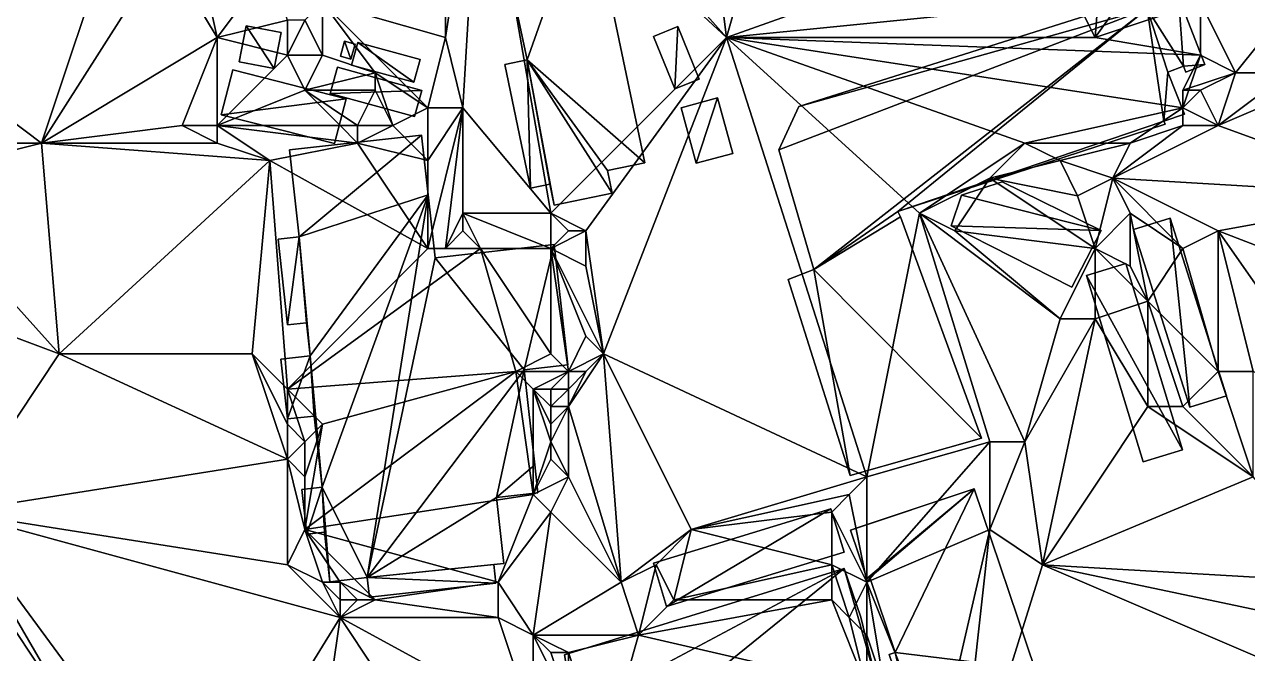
# Model space of a CAD drawing. Header units: metres. Extents: x -1103 to 901, y -902 to 905.
# Drawn here: x 414.1 to 553.4, y 753.9 to 825.5 of the extents above; entities that cross this region are included whole.
import ezdxf

# ---------------------------------------------------------------- set-up
doc = ezdxf.new("R2010")
doc.units = ezdxf.units.M
for name, color, linetype in [('OSM_BUILDING_FOOTPRINTS', 7, 'CONTINUOUS'), ('OSM_BUILDING_ROOFS', 1, 'CONTINUOUS'), ('OSM_BUILDING_WALLS', 8, 'CONTINUOUS'), ('OSM_TERRAIN', 3, 'CONTINUOUS')]:
    doc.layers.add(name, color=color, linetype=linetype)

msp = doc.modelspace()

# ---------------------------------------------------------------- linework, layer by layer
at = {"layer": 'OSM_BUILDING_FOOTPRINTS'}
for points in [[(466.85, 838.57, 7.01), (478.19, 840.9, 7.01), (484.7, 809.74, 7.01), (480.46, 808.86, 7.01), (480.99, 806.29, 7.01), (474.38, 804.93, 7.01), (473.88, 807.3, 7.01), (471.69, 806.85, 7.01), (468.75, 820.93, 7.01), (471.31, 821.45, 7.01), (469.92, 828.04, 7.01), (466.96, 827.43, 7.01), (465.52, 834.33, 7.01), (467.65, 834.76, 7.01), (466.85, 838.57, 7.01)], [(541.41, 828.55, 6.47), (502.26, 816.17, 6.47), (499.97, 811.21, 6.47), (503.97, 797.61, 6.47), (501.05, 796.47, 6.47), (508.1, 774.16, 6.47), (523.05, 778.41, 6.47), (513.81, 803.59, 6.47), (513.53, 804.2, 6.47), (543.98, 814.16, 6.47), (543.83, 814.5, 6.47), (546.16, 815.27, 6.47), (544.28, 820.08, 6.47), (546.05, 820.75, 6.47), (546.32, 820.08, 6.47), (548.49, 820.92, 6.47), (545.48, 828.66, 6.47), (541.91, 827.28, 6.47), (541.41, 828.55, 6.47)], [(443.31, 824.58, 8.67), (442.51, 820.49, 8.67), (438.52, 821.25, 8.67), (439.31, 825.34, 8.67), (443.31, 824.58, 8.67)], [(485.69, 824.12, 7.02), (488.46, 825.25, 7.02), (490.91, 819.28, 7.02), (488.13, 818.16, 7.02), (485.69, 824.12, 7.02)], [(450.04, 821.88, 7.53), (450.51, 823.58, 7.53), (451.71, 823.26, 7.53), (451.23, 821.55, 7.53), (450.04, 821.88, 7.53)], [(451.31, 820.87, 7.44), (452.03, 823.45, 7.44), (459.13, 821.49, 7.44), (458.4, 818.92, 7.44), (451.31, 820.87, 7.44)], [(449.72, 820.63, 7.55), (459.31, 817.99, 7.55), (458.48, 815, 7.55), (448.89, 817.64, 7.55), (449.72, 820.63, 7.55)], [(437.78, 820.33, 8.72), (450.7, 817.04, 8.72), (449.37, 811.93, 8.72), (436.46, 815.22, 8.72), (437.78, 820.33, 8.72)], [(488.84, 816.02, 7), (492.98, 817.15, 7), (494.72, 810.82, 7), (490.57, 809.69, 7), (488.84, 816.02, 7)], [(444.23, 811.21, 8.59), (459.28, 812.88, 8.59), (459.89, 807.5, 8.59), (460.04, 806.09, 8.59), (460.85, 798.94, 8.59), (474.4, 800.45, 8.59), (475.95, 786.75, 8.59), (470.96, 786.19, 8.59), (472.18, 775.37, 8.59), (472.54, 772.2, 8.59), (467.81, 771.67, 8.59), (468.66, 764.14, 8.59), (467.5, 764.02, 8.59), (467.73, 761.9, 8.59), (453.35, 760.29, 8.59), (453.1, 762.55, 8.59), (448.85, 762.07, 8.59), (448.21, 767.71, 8.59), (446.2, 767.49, 8.59), (445.63, 772.57, 8.59), (447.95, 772.83, 8.59), (447.04, 780.92, 8.59), (444.03, 780.59, 8.59), (443.26, 787.4, 8.59), (446.61, 787.77, 8.59), (446.19, 791.52, 8.59), (444.03, 791.29, 8.59), (442.94, 801.04, 8.59), (445.34, 801.31, 8.59), (444.23, 811.21, 8.59)], [(525.39, 807.57, 6.24), (536.7, 802.05, 6.24), (533.35, 795.58, 6.24), (519.58, 802.58, 6.24), (520.77, 806.05, 6.24), (525.39, 807.57, 6.24)], [(540.38, 802.15, 4.74), (544.54, 803.44, 4.74), (550.95, 783.24, 4.74), (546.79, 781.95, 4.74), (540.38, 802.15, 4.74)], [(539.49, 798.27, 5.16), (545.94, 777.07, 5.16), (541.46, 775.72, 5.16), (535, 796.93, 5.16), (539.49, 798.27, 5.16)], [(508.9, 768.2, 6.97), (522.2, 772.64, 6.97), (529.18, 752.08, 6.97), (514.76, 747.25, 6.97), (512.55, 753.79, 6.97), (513.22, 754.02, 6.97), (510.32, 762.53, 6.97), (509.99, 762.42, 6.97), (508.12, 767.93, 6.97), (508.9, 768.2, 6.97)], [(485.69, 764.18, 7.85), (505.9, 770.35, 7.85), (507.42, 765.42, 7.85), (487.19, 759.26, 7.85), (485.69, 764.18, 7.85)], [(475.58, 753.74, 7.74), (507.41, 763.57, 7.74), (509.32, 758.02, 7.74), (511.09, 750.63, 7.74), (479.51, 741.01, 7.74), (476.68, 747.18, 7.74), (475.58, 753.74, 7.74)]]:
    msp.add_polyline3d(points, close=True, dxfattribs=at)
at = {"layer": 'OSM_BUILDING_ROOFS'}
for points in [[(478.19, 840.9, 17.01), (469.92, 828.04, 17.01), (471.31, 821.45, 17.01)], [(471.31, 821.45, 17.01), (484.7, 809.74, 17.01), (478.19, 840.9, 17.01)], [(541.91, 827.28, 16.47), (541.41, 828.55, 16.47), (502.26, 816.17, 16.47)], [(546.05, 820.75, 16.47), (545.48, 828.66, 16.47), (541.91, 827.28, 16.47)], [(546.05, 820.75, 16.47), (548.49, 820.92, 16.47), (545.48, 828.66, 16.47)], [(541.91, 827.28, 16.47), (502.26, 816.17, 16.47), (499.97, 811.21, 16.47)], [(541.91, 827.28, 16.47), (499.97, 811.21, 16.47), (503.97, 797.61, 16.47)], [(541.91, 827.28, 16.47), (503.97, 797.61, 16.47), (513.53, 804.2, 16.47)], [(541.91, 827.28, 16.47), (513.53, 804.2, 16.47), (543.83, 814.5, 16.47)], [(541.91, 827.28, 16.47), (543.83, 814.5, 16.47), (544.28, 820.08, 16.47)], [(541.91, 827.28, 16.47), (544.28, 820.08, 16.47), (546.05, 820.75, 16.47)], [(442.51, 820.49, 18.67), (439.31, 825.34, 18.67), (438.52, 821.25, 18.67)], [(442.51, 820.49, 18.67), (443.31, 824.58, 18.67), (439.31, 825.34, 18.67)], [(488.46, 825.25, 17.02), (485.69, 824.12, 17.02), (488.13, 818.16, 17.02)], [(488.46, 825.25, 17.02), (488.13, 818.16, 17.02), (490.91, 819.28, 17.02)], [(450.51, 823.58, 17.53), (450.04, 821.88, 17.53), (451.23, 821.55, 17.53)], [(450.51, 823.58, 17.53), (451.23, 821.55, 17.53), (451.71, 823.26, 17.53)], [(452.03, 823.45, 17.44), (451.31, 820.87, 17.44), (458.4, 818.92, 17.44)], [(452.03, 823.45, 17.44), (458.4, 818.92, 17.44), (459.13, 821.49, 17.44)], [(459.31, 817.99, 17.55), (449.72, 820.63, 17.55), (448.89, 817.64, 17.55)], [(471.31, 821.45, 17.01), (468.75, 820.93, 17.01), (471.69, 806.85, 17.01)], [(471.31, 821.45, 17.01), (471.69, 806.85, 17.01), (473.88, 807.3, 17.01)], [(471.31, 821.45, 17.01), (473.88, 807.3, 17.01), (474.38, 804.93, 17.01)], [(471.31, 821.45, 17.01), (474.38, 804.93, 17.01), (480.99, 806.29, 17.01)], [(471.31, 821.45, 17.01), (480.99, 806.29, 17.01), (480.46, 808.86, 17.01)], [(471.31, 821.45, 17.01), (480.46, 808.86, 17.01), (484.7, 809.74, 17.01)], [(546.05, 820.75, 16.47), (546.32, 820.08, 16.47), (548.49, 820.92, 16.47)], [(450.7, 817.04, 18.72), (437.78, 820.33, 18.72), (436.46, 815.22, 18.72)], [(543.83, 814.5, 16.47), (546.16, 815.27, 16.47), (544.28, 820.08, 16.47)], [(459.31, 817.99, 17.55), (448.89, 817.64, 17.55), (458.48, 815, 17.55)], [(450.7, 817.04, 18.72), (436.46, 815.22, 18.72), (449.37, 811.93, 18.72)], [(492.98, 817.15, 17), (488.84, 816.02, 17), (490.57, 809.69, 17)], [(492.98, 817.15, 17), (490.57, 809.69, 17), (494.72, 810.82, 17)], [(513.53, 804.2, 16.47), (543.98, 814.16, 16.47), (543.83, 814.5, 16.47)], [(459.28, 812.88, 18.59), (444.23, 811.21, 18.59), (445.34, 801.31, 18.59)], [(460.04, 806.09, 18.59), (459.28, 812.88, 18.59), (445.34, 801.31, 18.59)], [(460.04, 806.09, 18.59), (459.89, 807.5, 18.59), (459.28, 812.88, 18.59)], [(536.7, 802.05, 16.24), (525.39, 807.57, 16.24), (520.77, 806.05, 16.24)], [(460.04, 806.09, 18.59), (445.34, 801.31, 18.59), (446.61, 787.77, 18.59)], [(460.04, 806.09, 18.59), (446.61, 787.77, 18.59), (447.95, 772.83, 18.59)], [(460.04, 806.09, 18.59), (447.95, 772.83, 18.59), (453.1, 762.55, 18.59)], [(453.1, 762.55, 18.59), (460.85, 798.94, 18.59), (460.04, 806.09, 18.59)], [(536.7, 802.05, 16.24), (520.77, 806.05, 16.24), (519.58, 802.58, 16.24)], [(503.97, 797.61, 16.47), (513.81, 803.59, 16.47), (513.53, 804.2, 16.47)], [(503.97, 797.61, 16.47), (523.05, 778.41, 16.47), (513.81, 803.59, 16.47)], [(536.7, 802.05, 16.24), (519.58, 802.58, 16.24), (533.35, 795.58, 16.24)], [(544.54, 803.44, 14.74), (540.38, 802.15, 14.74), (546.79, 781.95, 14.74)], [(544.54, 803.44, 14.74), (546.79, 781.95, 14.74), (550.95, 783.24, 14.74)], [(445.34, 801.31, 18.59), (442.94, 801.04, 18.59), (444.03, 791.29, 18.59)], [(445.34, 801.31, 18.59), (444.03, 791.29, 18.59), (446.19, 791.52, 18.59)], [(445.34, 801.31, 18.59), (446.19, 791.52, 18.59), (446.61, 787.77, 18.59)], [(470.96, 786.19, 18.59), (474.4, 800.45, 18.59), (460.85, 798.94, 18.59)], [(470.96, 786.19, 18.59), (475.95, 786.75, 18.59), (474.4, 800.45, 18.59)], [(453.1, 762.55, 18.59), (470.96, 786.19, 18.59), (460.85, 798.94, 18.59)], [(545.94, 777.07, 15.16), (539.49, 798.27, 15.16), (535, 796.93, 15.16)], [(503.97, 797.61, 16.47), (501.05, 796.47, 16.47), (508.1, 774.16, 16.47)], [(503.97, 797.61, 16.47), (508.1, 774.16, 16.47), (523.05, 778.41, 16.47)], [(545.94, 777.07, 15.16), (535, 796.93, 15.16), (541.46, 775.72, 15.16)], [(446.61, 787.77, 18.59), (443.26, 787.4, 18.59), (444.03, 780.59, 18.59)], [(446.61, 787.77, 18.59), (444.03, 780.59, 18.59), (447.04, 780.92, 18.59)], [(446.61, 787.77, 18.59), (447.04, 780.92, 18.59), (447.95, 772.83, 18.59)], [(453.1, 762.55, 18.59), (467.81, 771.67, 18.59), (470.96, 786.19, 18.59)], [(467.81, 771.67, 18.59), (472.18, 775.37, 18.59), (470.96, 786.19, 18.59)], [(467.81, 771.67, 18.59), (472.54, 772.2, 18.59), (472.18, 775.37, 18.59)], [(447.95, 772.83, 18.59), (445.63, 772.57, 18.59), (446.2, 767.49, 18.59)], [(447.95, 772.83, 18.59), (446.2, 767.49, 18.59), (448.21, 767.71, 18.59)], [(447.95, 772.83, 18.59), (448.21, 767.71, 18.59), (448.85, 762.07, 18.59)], [(447.95, 772.83, 18.59), (448.85, 762.07, 18.59), (453.1, 762.55, 18.59)], [(522.2, 772.64, 16.97), (508.9, 768.2, 16.97), (508.12, 767.93, 16.97)], [(522.2, 772.64, 16.97), (508.12, 767.93, 16.97), (509.99, 762.42, 16.97)], [(522.2, 772.64, 16.97), (509.99, 762.42, 16.97), (510.32, 762.53, 16.97)], [(522.2, 772.64, 16.97), (510.32, 762.53, 16.97), (513.22, 754.02, 16.97)], [(513.22, 754.02, 16.97), (529.18, 752.08, 16.97), (522.2, 772.64, 16.97)], [(453.1, 762.55, 18.59), (468.66, 764.14, 18.59), (467.81, 771.67, 18.59)], [(505.9, 770.35, 17.85), (485.69, 764.18, 17.85), (487.19, 759.26, 17.85)], [(505.9, 770.35, 17.85), (487.19, 759.26, 17.85), (507.42, 765.42, 17.85)], [(453.1, 762.55, 18.59), (467.5, 764.02, 18.59), (468.66, 764.14, 18.59)], [(453.1, 762.55, 18.59), (467.73, 761.9, 18.59), (467.5, 764.02, 18.59)], [(507.41, 763.57, 17.74), (475.58, 753.74, 17.74), (476.68, 747.18, 17.74)], [(507.41, 763.57, 17.74), (476.68, 747.18, 17.74), (479.51, 741.01, 17.74)], [(507.41, 763.57, 17.74), (479.51, 741.01, 17.74), (511.09, 750.63, 17.74)], [(507.41, 763.57, 17.74), (511.09, 750.63, 17.74), (509.32, 758.02, 17.74)], [(453.1, 762.55, 18.59), (453.35, 760.29, 18.59), (467.73, 761.9, 18.59)], [(513.22, 754.02, 16.97), (512.55, 753.79, 16.97), (514.76, 747.25, 16.97)], [(513.22, 754.02, 16.97), (514.76, 747.25, 16.97), (529.18, 752.08, 16.97)]]:
    msp.add_3dface(points, dxfattribs=at)
at = {"layer": 'OSM_BUILDING_WALLS'}
for points in [[(484.7, 809.74, 7.01), (478.19, 840.9, 7.01), (478.19, 840.9, 17.01)], [(484.7, 809.74, 7.01), (478.19, 840.9, 17.01), (484.7, 809.74, 17.01)], [(469.92, 828.04, 7.01), (471.31, 821.45, 7.01), (471.31, 821.45, 17.01)], [(469.92, 828.04, 7.01), (471.31, 821.45, 17.01), (469.92, 828.04, 17.01)], [(541.41, 828.55, 6.47), (502.26, 816.17, 6.47), (502.26, 816.17, 16.47)], [(541.41, 828.55, 6.47), (502.26, 816.17, 16.47), (541.41, 828.55, 16.47)], [(548.49, 820.92, 6.47), (545.48, 828.66, 6.47), (545.48, 828.66, 16.47)], [(548.49, 820.92, 6.47), (545.48, 828.66, 16.47), (548.49, 820.92, 16.47)], [(439.31, 825.34, 8.67), (438.52, 821.25, 8.67), (438.52, 821.25, 18.67)], [(439.31, 825.34, 8.67), (438.52, 821.25, 18.67), (439.31, 825.34, 18.67)], [(443.31, 824.58, 8.67), (439.31, 825.34, 8.67), (439.31, 825.34, 18.67)], [(443.31, 824.58, 8.67), (439.31, 825.34, 18.67), (443.31, 824.58, 18.67)], [(488.46, 825.25, 7.02), (485.69, 824.12, 7.02), (485.69, 824.12, 17.02)], [(488.46, 825.25, 7.02), (485.69, 824.12, 17.02), (488.46, 825.25, 17.02)], [(490.91, 819.28, 7.02), (488.46, 825.25, 7.02), (488.46, 825.25, 17.02)], [(490.91, 819.28, 7.02), (488.46, 825.25, 17.02), (490.91, 819.28, 17.02)], [(442.51, 820.49, 8.67), (443.31, 824.58, 8.67), (443.31, 824.58, 18.67)], [(442.51, 820.49, 8.67), (443.31, 824.58, 18.67), (442.51, 820.49, 18.67)], [(450.51, 823.58, 7.53), (450.04, 821.88, 7.53), (450.04, 821.88, 17.53)], [(450.51, 823.58, 7.53), (450.04, 821.88, 17.53), (450.51, 823.58, 17.53)], [(451.71, 823.26, 7.53), (450.51, 823.58, 7.53), (450.51, 823.58, 17.53)], [(451.71, 823.26, 7.53), (450.51, 823.58, 17.53), (451.71, 823.26, 17.53)], [(451.23, 821.55, 7.53), (451.71, 823.26, 7.53), (451.71, 823.26, 17.53)], [(451.23, 821.55, 7.53), (451.71, 823.26, 17.53), (451.23, 821.55, 17.53)], [(452.03, 823.45, 7.44), (451.31, 820.87, 7.44), (451.31, 820.87, 17.44)], [(452.03, 823.45, 7.44), (451.31, 820.87, 17.44), (452.03, 823.45, 17.44)], [(459.13, 821.49, 7.44), (452.03, 823.45, 7.44), (452.03, 823.45, 17.44)], [(459.13, 821.49, 7.44), (452.03, 823.45, 17.44), (459.13, 821.49, 17.44)], [(485.69, 824.12, 7.02), (488.13, 818.16, 7.02), (488.13, 818.16, 17.02)], [(485.69, 824.12, 7.02), (488.13, 818.16, 17.02), (485.69, 824.12, 17.02)], [(450.04, 821.88, 7.53), (451.23, 821.55, 7.53), (451.23, 821.55, 17.53)], [(450.04, 821.88, 7.53), (451.23, 821.55, 17.53), (450.04, 821.88, 17.53)], [(438.52, 821.25, 8.67), (442.51, 820.49, 8.67), (442.51, 820.49, 18.67)], [(438.52, 821.25, 8.67), (442.51, 820.49, 18.67), (438.52, 821.25, 18.67)], [(449.72, 820.63, 7.55), (448.89, 817.64, 7.55), (448.89, 817.64, 17.55)], [(449.72, 820.63, 7.55), (448.89, 817.64, 17.55), (449.72, 820.63, 17.55)], [(459.31, 817.99, 7.55), (449.72, 820.63, 7.55), (449.72, 820.63, 17.55)], [(459.31, 817.99, 7.55), (449.72, 820.63, 17.55), (459.31, 817.99, 17.55)], [(451.31, 820.87, 7.44), (458.4, 818.92, 7.44), (458.4, 818.92, 17.44)], [(451.31, 820.87, 7.44), (458.4, 818.92, 17.44), (451.31, 820.87, 17.44)], [(458.4, 818.92, 7.44), (459.13, 821.49, 7.44), (459.13, 821.49, 17.44)], [(458.4, 818.92, 7.44), (459.13, 821.49, 17.44), (458.4, 818.92, 17.44)], [(471.31, 821.45, 7.01), (468.75, 820.93, 7.01), (468.75, 820.93, 17.01)], [(471.31, 821.45, 7.01), (468.75, 820.93, 17.01), (471.31, 821.45, 17.01)], [(468.75, 820.93, 7.01), (471.69, 806.85, 7.01), (471.69, 806.85, 17.01)], [(468.75, 820.93, 7.01), (471.69, 806.85, 17.01), (468.75, 820.93, 17.01)], [(544.28, 820.08, 6.47), (546.05, 820.75, 6.47), (546.05, 820.75, 16.47)], [(544.28, 820.08, 6.47), (546.05, 820.75, 16.47), (544.28, 820.08, 16.47)], [(546.05, 820.75, 6.47), (546.32, 820.08, 6.47), (546.32, 820.08, 16.47)], [(546.05, 820.75, 6.47), (546.32, 820.08, 16.47), (546.05, 820.75, 16.47)], [(546.32, 820.08, 6.47), (548.49, 820.92, 6.47), (548.49, 820.92, 16.47)], [(546.32, 820.08, 6.47), (548.49, 820.92, 16.47), (546.32, 820.08, 16.47)], [(437.78, 820.33, 8.72), (436.46, 815.22, 8.72), (436.46, 815.22, 18.72)], [(437.78, 820.33, 8.72), (436.46, 815.22, 18.72), (437.78, 820.33, 18.72)], [(450.7, 817.04, 8.72), (437.78, 820.33, 8.72), (437.78, 820.33, 18.72)], [(450.7, 817.04, 8.72), (437.78, 820.33, 18.72), (450.7, 817.04, 18.72)], [(488.13, 818.16, 7.02), (490.91, 819.28, 7.02), (490.91, 819.28, 17.02)], [(488.13, 818.16, 7.02), (490.91, 819.28, 17.02), (488.13, 818.16, 17.02)], [(546.16, 815.27, 6.47), (544.28, 820.08, 6.47), (544.28, 820.08, 16.47)], [(546.16, 815.27, 6.47), (544.28, 820.08, 16.47), (546.16, 815.27, 16.47)], [(458.48, 815, 7.55), (459.31, 817.99, 7.55), (459.31, 817.99, 17.55)], [(458.48, 815, 7.55), (459.31, 817.99, 17.55), (458.48, 815, 17.55)], [(448.89, 817.64, 7.55), (458.48, 815, 7.55), (458.48, 815, 17.55)], [(448.89, 817.64, 7.55), (458.48, 815, 17.55), (448.89, 817.64, 17.55)], [(449.37, 811.93, 8.72), (450.7, 817.04, 8.72), (450.7, 817.04, 18.72)], [(449.37, 811.93, 8.72), (450.7, 817.04, 18.72), (449.37, 811.93, 18.72)], [(492.98, 817.15, 7), (488.84, 816.02, 7), (488.84, 816.02, 17)], [(492.98, 817.15, 7), (488.84, 816.02, 17), (492.98, 817.15, 17)], [(494.72, 810.82, 7), (492.98, 817.15, 7), (492.98, 817.15, 17)], [(494.72, 810.82, 7), (492.98, 817.15, 17), (494.72, 810.82, 17)], [(436.46, 815.22, 8.72), (449.37, 811.93, 8.72), (449.37, 811.93, 18.72)], [(436.46, 815.22, 8.72), (449.37, 811.93, 18.72), (436.46, 815.22, 18.72)], [(488.84, 816.02, 7), (490.57, 809.69, 7), (490.57, 809.69, 17)], [(488.84, 816.02, 7), (490.57, 809.69, 17), (488.84, 816.02, 17)], [(502.26, 816.17, 6.47), (499.97, 811.21, 6.47), (499.97, 811.21, 16.47)], [(502.26, 816.17, 6.47), (499.97, 811.21, 16.47), (502.26, 816.17, 16.47)], [(543.83, 814.5, 6.47), (546.16, 815.27, 6.47), (546.16, 815.27, 16.47)], [(543.83, 814.5, 6.47), (546.16, 815.27, 16.47), (543.83, 814.5, 16.47)], [(513.53, 804.2, 6.47), (543.98, 814.16, 6.47), (543.98, 814.16, 16.47)], [(513.53, 804.2, 6.47), (543.98, 814.16, 16.47), (513.53, 804.2, 16.47)], [(543.98, 814.16, 6.47), (543.83, 814.5, 6.47), (543.83, 814.5, 16.47)], [(543.98, 814.16, 6.47), (543.83, 814.5, 16.47), (543.98, 814.16, 16.47)], [(459.28, 812.88, 8.59), (444.23, 811.21, 8.59), (444.23, 811.21, 18.59)], [(459.28, 812.88, 8.59), (444.23, 811.21, 18.59), (459.28, 812.88, 18.59)], [(459.89, 807.5, 8.59), (459.28, 812.88, 8.59), (459.28, 812.88, 18.59)], [(459.89, 807.5, 8.59), (459.28, 812.88, 18.59), (459.89, 807.5, 18.59)], [(444.23, 811.21, 8.59), (445.34, 801.31, 8.59), (445.34, 801.31, 18.59)], [(444.23, 811.21, 8.59), (445.34, 801.31, 18.59), (444.23, 811.21, 18.59)], [(490.57, 809.69, 7), (494.72, 810.82, 7), (494.72, 810.82, 17)], [(490.57, 809.69, 7), (494.72, 810.82, 17), (490.57, 809.69, 17)], [(499.97, 811.21, 6.47), (503.97, 797.61, 6.47), (503.97, 797.61, 16.47)], [(499.97, 811.21, 6.47), (503.97, 797.61, 16.47), (499.97, 811.21, 16.47)], [(480.46, 808.86, 7.01), (484.7, 809.74, 7.01), (484.7, 809.74, 17.01)], [(480.46, 808.86, 7.01), (484.7, 809.74, 17.01), (480.46, 808.86, 17.01)], [(480.99, 806.29, 7.01), (480.46, 808.86, 7.01), (480.46, 808.86, 17.01)], [(480.99, 806.29, 7.01), (480.46, 808.86, 17.01), (480.99, 806.29, 17.01)], [(460.04, 806.09, 8.59), (459.89, 807.5, 8.59), (459.89, 807.5, 18.59)], [(460.04, 806.09, 8.59), (459.89, 807.5, 18.59), (460.04, 806.09, 18.59)], [(471.69, 806.85, 7.01), (473.88, 807.3, 7.01), (473.88, 807.3, 17.01)], [(471.69, 806.85, 7.01), (473.88, 807.3, 17.01), (471.69, 806.85, 17.01)], [(473.88, 807.3, 7.01), (474.38, 804.93, 7.01), (474.38, 804.93, 17.01)], [(473.88, 807.3, 7.01), (474.38, 804.93, 17.01), (473.88, 807.3, 17.01)], [(525.39, 807.57, 6.24), (520.77, 806.05, 6.24), (520.77, 806.05, 16.24)], [(525.39, 807.57, 6.24), (520.77, 806.05, 16.24), (525.39, 807.57, 16.24)], [(536.7, 802.05, 6.24), (525.39, 807.57, 6.24), (525.39, 807.57, 16.24)], [(536.7, 802.05, 6.24), (525.39, 807.57, 16.24), (536.7, 802.05, 16.24)], [(460.85, 798.94, 8.59), (460.04, 806.09, 8.59), (460.04, 806.09, 18.59)], [(460.85, 798.94, 8.59), (460.04, 806.09, 18.59), (460.85, 798.94, 18.59)], [(474.38, 804.93, 7.01), (480.99, 806.29, 7.01), (480.99, 806.29, 17.01)], [(474.38, 804.93, 7.01), (480.99, 806.29, 17.01), (474.38, 804.93, 17.01)], [(520.77, 806.05, 6.24), (519.58, 802.58, 6.24), (519.58, 802.58, 16.24)], [(520.77, 806.05, 6.24), (519.58, 802.58, 16.24), (520.77, 806.05, 16.24)], [(513.81, 803.59, 6.47), (513.53, 804.2, 6.47), (513.53, 804.2, 16.47)], [(513.81, 803.59, 6.47), (513.53, 804.2, 16.47), (513.81, 803.59, 16.47)], [(523.05, 778.41, 6.47), (513.81, 803.59, 6.47), (513.81, 803.59, 16.47)], [(523.05, 778.41, 6.47), (513.81, 803.59, 16.47), (523.05, 778.41, 16.47)], [(519.58, 802.58, 6.24), (533.35, 795.58, 6.24), (533.35, 795.58, 16.24)], [(519.58, 802.58, 6.24), (533.35, 795.58, 16.24), (519.58, 802.58, 16.24)], [(544.54, 803.44, 4.74), (540.38, 802.15, 4.74), (540.38, 802.15, 14.74)], [(544.54, 803.44, 4.74), (540.38, 802.15, 14.74), (544.54, 803.44, 14.74)], [(550.95, 783.24, 4.74), (544.54, 803.44, 4.74), (544.54, 803.44, 14.74)], [(550.95, 783.24, 4.74), (544.54, 803.44, 14.74), (550.95, 783.24, 14.74)], [(445.34, 801.31, 8.59), (442.94, 801.04, 8.59), (442.94, 801.04, 18.59)], [(445.34, 801.31, 8.59), (442.94, 801.04, 18.59), (445.34, 801.31, 18.59)], [(442.94, 801.04, 8.59), (444.03, 791.29, 8.59), (444.03, 791.29, 18.59)], [(442.94, 801.04, 8.59), (444.03, 791.29, 18.59), (442.94, 801.04, 18.59)], [(533.35, 795.58, 6.24), (536.7, 802.05, 6.24), (536.7, 802.05, 16.24)], [(533.35, 795.58, 6.24), (536.7, 802.05, 16.24), (533.35, 795.58, 16.24)], [(540.38, 802.15, 4.74), (546.79, 781.95, 4.74), (546.79, 781.95, 14.74)], [(540.38, 802.15, 4.74), (546.79, 781.95, 14.74), (540.38, 802.15, 14.74)], [(474.4, 800.45, 8.59), (460.85, 798.94, 8.59), (460.85, 798.94, 18.59)], [(474.4, 800.45, 8.59), (460.85, 798.94, 18.59), (474.4, 800.45, 18.59)], [(475.95, 786.75, 8.59), (474.4, 800.45, 8.59), (474.4, 800.45, 18.59)], [(475.95, 786.75, 8.59), (474.4, 800.45, 18.59), (475.95, 786.75, 18.59)], [(539.49, 798.27, 5.16), (535, 796.93, 5.16), (535, 796.93, 15.16)], [(539.49, 798.27, 5.16), (535, 796.93, 15.16), (539.49, 798.27, 15.16)], [(545.94, 777.07, 5.16), (539.49, 798.27, 5.16), (539.49, 798.27, 15.16)], [(545.94, 777.07, 5.16), (539.49, 798.27, 15.16), (545.94, 777.07, 15.16)], [(503.97, 797.61, 6.47), (501.05, 796.47, 6.47), (501.05, 796.47, 16.47)], [(503.97, 797.61, 6.47), (501.05, 796.47, 16.47), (503.97, 797.61, 16.47)], [(535, 796.93, 5.16), (541.46, 775.72, 5.16), (541.46, 775.72, 15.16)], [(535, 796.93, 5.16), (541.46, 775.72, 15.16), (535, 796.93, 15.16)], [(501.05, 796.47, 6.47), (508.1, 774.16, 6.47), (508.1, 774.16, 16.47)], [(501.05, 796.47, 6.47), (508.1, 774.16, 16.47), (501.05, 796.47, 16.47)], [(444.03, 791.29, 8.59), (446.19, 791.52, 8.59), (446.19, 791.52, 18.59)], [(444.03, 791.29, 8.59), (446.19, 791.52, 18.59), (444.03, 791.29, 18.59)], [(446.19, 791.52, 8.59), (446.61, 787.77, 8.59), (446.61, 787.77, 18.59)], [(446.19, 791.52, 8.59), (446.61, 787.77, 18.59), (446.19, 791.52, 18.59)], [(446.61, 787.77, 8.59), (443.26, 787.4, 8.59), (443.26, 787.4, 18.59)], [(446.61, 787.77, 8.59), (443.26, 787.4, 18.59), (446.61, 787.77, 18.59)], [(443.26, 787.4, 8.59), (444.03, 780.59, 8.59), (444.03, 780.59, 18.59)], [(443.26, 787.4, 8.59), (444.03, 780.59, 18.59), (443.26, 787.4, 18.59)], [(470.96, 786.19, 8.59), (475.95, 786.75, 8.59), (475.95, 786.75, 18.59)], [(470.96, 786.19, 8.59), (475.95, 786.75, 18.59), (470.96, 786.19, 18.59)], [(472.18, 775.37, 8.59), (470.96, 786.19, 8.59), (470.96, 786.19, 18.59)], [(472.18, 775.37, 8.59), (470.96, 786.19, 18.59), (472.18, 775.37, 18.59)], [(546.79, 781.95, 4.74), (550.95, 783.24, 4.74), (550.95, 783.24, 14.74)], [(546.79, 781.95, 4.74), (550.95, 783.24, 14.74), (546.79, 781.95, 14.74)], [(444.03, 780.59, 8.59), (447.04, 780.92, 8.59), (447.04, 780.92, 18.59)], [(444.03, 780.59, 8.59), (447.04, 780.92, 18.59), (444.03, 780.59, 18.59)], [(447.04, 780.92, 8.59), (447.95, 772.83, 8.59), (447.95, 772.83, 18.59)], [(447.04, 780.92, 8.59), (447.95, 772.83, 18.59), (447.04, 780.92, 18.59)], [(508.1, 774.16, 6.47), (523.05, 778.41, 6.47), (523.05, 778.41, 16.47)], [(508.1, 774.16, 6.47), (523.05, 778.41, 16.47), (508.1, 774.16, 16.47)], [(541.46, 775.72, 5.16), (545.94, 777.07, 5.16), (545.94, 777.07, 15.16)], [(541.46, 775.72, 5.16), (545.94, 777.07, 15.16), (541.46, 775.72, 15.16)], [(472.54, 772.2, 8.59), (472.18, 775.37, 8.59), (472.18, 775.37, 18.59)], [(472.54, 772.2, 8.59), (472.18, 775.37, 18.59), (472.54, 772.2, 18.59)], [(447.95, 772.83, 8.59), (445.63, 772.57, 8.59), (445.63, 772.57, 18.59)], [(447.95, 772.83, 8.59), (445.63, 772.57, 18.59), (447.95, 772.83, 18.59)], [(445.63, 772.57, 8.59), (446.2, 767.49, 8.59), (446.2, 767.49, 18.59)], [(445.63, 772.57, 8.59), (446.2, 767.49, 18.59), (445.63, 772.57, 18.59)], [(467.81, 771.67, 8.59), (472.54, 772.2, 8.59), (472.54, 772.2, 18.59)], [(467.81, 771.67, 8.59), (472.54, 772.2, 18.59), (467.81, 771.67, 18.59)], [(522.2, 772.64, 6.97), (508.9, 768.2, 6.97), (508.9, 768.2, 16.97)], [(522.2, 772.64, 6.97), (508.9, 768.2, 16.97), (522.2, 772.64, 16.97)], [(529.18, 752.08, 6.97), (522.2, 772.64, 6.97), (522.2, 772.64, 16.97)], [(529.18, 752.08, 6.97), (522.2, 772.64, 16.97), (529.18, 752.08, 16.97)], [(468.66, 764.14, 8.59), (467.81, 771.67, 8.59), (467.81, 771.67, 18.59)], [(468.66, 764.14, 8.59), (467.81, 771.67, 18.59), (468.66, 764.14, 18.59)], [(505.9, 770.35, 7.85), (485.69, 764.18, 7.85), (485.69, 764.18, 17.85)], [(505.9, 770.35, 7.85), (485.69, 764.18, 17.85), (505.9, 770.35, 17.85)], [(507.42, 765.42, 7.85), (505.9, 770.35, 7.85), (505.9, 770.35, 17.85)], [(507.42, 765.42, 7.85), (505.9, 770.35, 17.85), (507.42, 765.42, 17.85)], [(446.2, 767.49, 8.59), (448.21, 767.71, 8.59), (448.21, 767.71, 18.59)], [(446.2, 767.49, 8.59), (448.21, 767.71, 18.59), (446.2, 767.49, 18.59)], [(448.21, 767.71, 8.59), (448.85, 762.07, 8.59), (448.85, 762.07, 18.59)], [(448.21, 767.71, 8.59), (448.85, 762.07, 18.59), (448.21, 767.71, 18.59)], [(508.9, 768.2, 6.97), (508.12, 767.93, 6.97), (508.12, 767.93, 16.97)], [(508.9, 768.2, 6.97), (508.12, 767.93, 16.97), (508.9, 768.2, 16.97)], [(508.12, 767.93, 6.97), (509.99, 762.42, 6.97), (509.99, 762.42, 16.97)], [(508.12, 767.93, 6.97), (509.99, 762.42, 16.97), (508.12, 767.93, 16.97)], [(487.19, 759.26, 7.85), (507.42, 765.42, 7.85), (507.42, 765.42, 17.85)], [(487.19, 759.26, 7.85), (507.42, 765.42, 17.85), (487.19, 759.26, 17.85)], [(467.5, 764.02, 8.59), (468.66, 764.14, 8.59), (468.66, 764.14, 18.59)], [(467.5, 764.02, 8.59), (468.66, 764.14, 18.59), (467.5, 764.02, 18.59)], [(467.73, 761.9, 8.59), (467.5, 764.02, 8.59), (467.5, 764.02, 18.59)], [(467.73, 761.9, 8.59), (467.5, 764.02, 18.59), (467.73, 761.9, 18.59)], [(507.41, 763.57, 7.74), (475.58, 753.74, 7.74), (475.58, 753.74, 17.74)], [(507.41, 763.57, 7.74), (475.58, 753.74, 17.74), (507.41, 763.57, 17.74)], [(485.69, 764.18, 7.85), (487.19, 759.26, 7.85), (487.19, 759.26, 17.85)], [(485.69, 764.18, 7.85), (487.19, 759.26, 17.85), (485.69, 764.18, 17.85)], [(509.32, 758.02, 7.74), (507.41, 763.57, 7.74), (507.41, 763.57, 17.74)], [(509.32, 758.02, 7.74), (507.41, 763.57, 17.74), (509.32, 758.02, 17.74)], [(448.85, 762.07, 8.59), (453.1, 762.55, 8.59), (453.1, 762.55, 18.59)], [(448.85, 762.07, 8.59), (453.1, 762.55, 18.59), (448.85, 762.07, 18.59)], [(453.1, 762.55, 8.59), (453.35, 760.29, 8.59), (453.35, 760.29, 18.59)], [(453.1, 762.55, 8.59), (453.35, 760.29, 18.59), (453.1, 762.55, 18.59)], [(509.99, 762.42, 6.97), (510.32, 762.53, 6.97), (510.32, 762.53, 16.97)], [(509.99, 762.42, 6.97), (510.32, 762.53, 16.97), (509.99, 762.42, 16.97)], [(510.32, 762.53, 6.97), (513.22, 754.02, 6.97), (513.22, 754.02, 16.97)], [(510.32, 762.53, 6.97), (513.22, 754.02, 16.97), (510.32, 762.53, 16.97)], [(453.35, 760.29, 8.59), (467.73, 761.9, 8.59), (467.73, 761.9, 18.59)], [(453.35, 760.29, 8.59), (467.73, 761.9, 18.59), (453.35, 760.29, 18.59)], [(511.09, 750.63, 7.74), (509.32, 758.02, 7.74), (509.32, 758.02, 17.74)], [(511.09, 750.63, 7.74), (509.32, 758.02, 17.74), (511.09, 750.63, 17.74)], [(513.22, 754.02, 6.97), (512.55, 753.79, 6.97), (512.55, 753.79, 16.97)], [(513.22, 754.02, 6.97), (512.55, 753.79, 16.97), (513.22, 754.02, 16.97)]]:
    msp.add_3dface(points, dxfattribs=at)
at = {"layer": 'OSM_TERRAIN'}
for points in [[(464, 816, 9.26), (466, 850, 9.03), (462, 824, 9.08)], [(462, 824, 9.08), (466, 850, 9.03), (462, 828, 9.23)], [(464, 816, 9.26), (474, 804, 9.1), (466, 850, 9.03)], [(474, 804, 9.1), (494, 824, 9.18), (466, 850, 9.03)], [(466, 850, 9.03), (494, 824, 9.18), (478, 842, 9.04)], [(536, 824, 8.96), (538, 850, 10.61), (534, 828, 9.33)], [(536, 824, 8.96), (546, 838, 9.79), (538, 850, 10.61)], [(430, 834, 11.4), (436, 824, 11.11), (432, 842, 10.71)], [(436, 824, 11.11), (442, 832, 9.91), (432, 842, 10.71)], [(494, 824, 9.18), (492, 840, 9.71), (478, 842, 9.04)], [(400, 824, 14.02), (424, 836, 11.9), (404, 840, 12.14)], [(494, 824, 9.18), (498, 838, 9.68), (492, 840, 9.71)], [(494, 824, 9.18), (522, 834, 9.33), (498, 838, 9.68)], [(536, 824, 8.96), (548, 828, 8.8), (546, 838, 9.79)], [(416, 812, 14.01), (424, 836, 11.9), (400, 824, 14.02)], [(416, 812, 14.01), (430, 834, 11.4), (424, 836, 11.9)], [(416, 812, 14.01), (436, 824, 11.11), (430, 834, 11.4)], [(534, 828, 9.33), (522, 834, 9.33), (494, 824, 9.18)], [(436, 824, 11.11), (444, 826, 10.57), (442, 832, 9.91)], [(552, 820, 7.75), (560, 830, 7.73), (548, 828, 8.8)], [(552, 820, 7.75), (558, 820, 7.54), (560, 830, 7.73)], [(446, 826, 10.19), (448, 822, 9.86), (448, 828, 9.47)], [(454, 820, 9.49), (460, 816, 9.73), (448, 828, 9.47)], [(448, 828, 9.47), (460, 816, 9.73), (462, 824, 9.08)], [(448, 822, 9.86), (454, 820, 9.49), (448, 828, 9.47)], [(462, 824, 9.08), (462, 828, 9.23), (448, 828, 9.47)], [(494, 824, 9.18), (536, 824, 8.96), (534, 828, 9.33)], [(548, 822, 8.96), (548, 828, 8.8), (536, 824, 8.96)], [(548, 822, 8.96), (552, 820, 7.75), (548, 828, 8.8)], [(444, 822, 10.73), (444, 826, 10.57), (436, 824, 11.11)], [(444, 822, 10.73), (446, 826, 10.19), (444, 826, 10.57)], [(444, 822, 10.73), (448, 822, 9.86), (446, 826, 10.19)], [(394, 812, 16.57), (416, 812, 14.01), (400, 824, 14.02)], [(416, 812, 14.01), (432, 814, 12.18), (436, 824, 11.11)], [(436, 814, 11.23), (436, 824, 11.11), (432, 814, 12.18)], [(436, 814, 11.23), (444, 822, 10.73), (436, 824, 11.11)], [(464, 816, 9.26), (462, 824, 9.08), (460, 816, 9.73)], [(478, 802, 9.04), (494, 824, 9.18), (474, 804, 9.1)], [(480, 788, 9.01), (494, 824, 9.18), (478, 802, 9.04)], [(510, 774, 8.99), (494, 824, 9.18), (480, 788, 9.01)], [(510, 774, 8.99), (516, 804, 8.93), (494, 824, 9.18)], [(516, 804, 8.93), (528, 812, 8.96), (494, 824, 9.18)], [(494, 824, 9.18), (528, 812, 8.96), (546, 816, 8.92)], [(546, 816, 8.92), (548, 822, 8.96), (494, 824, 9.18)], [(494, 824, 9.18), (548, 822, 8.96), (536, 824, 8.96)], [(436, 814, 11.23), (446, 818, 10.97), (444, 822, 10.73)], [(446, 818, 10.97), (448, 822, 9.86), (444, 822, 10.73)], [(446, 818, 10.97), (454, 820, 9.49), (448, 822, 9.86)], [(546, 816, 8.92), (546, 818, 8.73), (548, 822, 8.96)], [(546, 818, 8.73), (552, 820, 7.75), (548, 822, 8.96)], [(446, 818, 10.97), (454, 818, 9.83), (454, 820, 9.49)], [(456, 814, 10.18), (454, 820, 9.49), (454, 818, 9.83)], [(456, 814, 10.18), (460, 816, 9.73), (454, 820, 9.49)], [(548, 818, 8.17), (552, 820, 7.75), (546, 818, 8.73)], [(548, 818, 8.17), (550, 814, 7.18), (552, 820, 7.75)], [(550, 814, 7.18), (572, 806, 4.22), (564, 820, 6.61)], [(550, 814, 7.18), (564, 820, 6.61), (558, 820, 7.54)], [(550, 814, 7.18), (558, 820, 7.54), (552, 820, 7.75)], [(436, 814, 11.23), (450, 814, 10.96), (446, 818, 10.97)], [(450, 814, 10.96), (452, 814, 10.7), (446, 818, 10.97)], [(452, 814, 10.7), (454, 818, 9.83), (446, 818, 10.97)], [(456, 814, 10.18), (454, 818, 9.83), (452, 814, 10.7)], [(546, 816, 8.92), (548, 818, 8.17), (546, 818, 8.73)], [(546, 816, 8.92), (550, 814, 7.18), (548, 818, 8.17)], [(460, 810, 11.19), (460, 816, 9.73), (456, 814, 10.18)], [(460, 800, 11.37), (462, 800, 11.04), (464, 816, 9.26)], [(460, 800, 11.37), (464, 816, 9.26), (460, 810, 11.19)], [(460, 810, 11.19), (464, 816, 9.26), (460, 816, 9.73)], [(462, 800, 11.04), (464, 804, 9.8), (464, 816, 9.26)], [(464, 804, 9.8), (474, 804, 9.1), (464, 816, 9.26)], [(528, 812, 8.96), (540, 812, 8.73), (546, 816, 8.92)], [(540, 812, 8.73), (546, 814, 8.54), (546, 816, 8.92)], [(546, 814, 8.54), (550, 814, 7.18), (546, 816, 8.92)], [(436, 812, 11.69), (432, 814, 12.18), (416, 812, 14.01)], [(436, 812, 11.69), (436, 814, 11.23), (432, 814, 12.18)], [(442, 810, 11.32), (436, 814, 11.23), (436, 812, 11.69)], [(442, 810, 11.32), (452, 812, 11.22), (436, 814, 11.23)], [(452, 812, 11.22), (450, 814, 10.96), (436, 814, 11.23)], [(452, 812, 11.22), (452, 814, 10.7), (450, 814, 10.96)], [(452, 812, 11.22), (456, 814, 10.18), (452, 814, 10.7)], [(452, 812, 11.22), (460, 810, 11.19), (456, 814, 10.18)], [(538, 808, 7.75), (572, 806, 4.22), (550, 814, 7.18)], [(538, 808, 7.75), (546, 814, 8.54), (540, 812, 8.73)], [(538, 808, 7.75), (550, 814, 7.18), (546, 814, 8.54)], [(400, 808, 16.63), (416, 812, 14.01), (394, 812, 16.57)], [(418, 788, 15.88), (416, 812, 14.01), (400, 808, 16.63)], [(418, 788, 15.88), (442, 810, 11.32), (416, 812, 14.01)], [(442, 810, 11.32), (436, 812, 11.69), (416, 812, 14.01)], [(442, 810, 11.32), (460, 800, 11.37), (452, 812, 11.22)], [(452, 812, 11.22), (460, 800, 11.37), (460, 810, 11.19)], [(516, 804, 8.93), (524, 808, 8.49), (528, 812, 8.96)], [(524, 808, 8.49), (532, 810, 8.92), (528, 812, 8.96)], [(532, 810, 8.92), (540, 812, 8.73), (528, 812, 8.96)], [(538, 808, 7.75), (540, 812, 8.73), (532, 810, 8.92)], [(418, 788, 15.88), (440, 788, 12.48), (442, 810, 11.32)], [(440, 788, 12.48), (444, 784, 11.37), (442, 810, 11.32)], [(442, 810, 11.32), (444, 784, 11.37), (460, 800, 11.37)], [(524, 808, 8.49), (534, 806, 8.16), (532, 810, 8.92)], [(534, 806, 8.16), (538, 808, 7.75), (532, 810, 8.92)], [(418, 788, 15.88), (400, 808, 16.63), (402, 794, 17.6)], [(520, 802, 8.4), (524, 808, 8.49), (516, 804, 8.93)], [(520, 802, 8.4), (536, 800, 8.31), (524, 808, 8.49)], [(536, 800, 8.31), (534, 806, 8.16), (524, 808, 8.49)], [(536, 800, 8.31), (538, 808, 7.75), (534, 806, 8.16)], [(536, 800, 8.31), (540, 804, 7.14), (538, 808, 7.75)], [(550, 802, 6.27), (572, 806, 4.22), (538, 808, 7.75)], [(540, 804, 7.14), (546, 800, 6.81), (538, 808, 7.75)], [(546, 800, 6.81), (550, 802, 6.27), (538, 808, 7.75)], [(550, 802, 6.27), (576, 792, 4.44), (572, 806, 4.22)], [(462, 800, 11.04), (464, 802, 10.28), (464, 804, 9.8)], [(466, 800, 11.16), (474, 800, 11.37), (464, 804, 9.8)], [(464, 802, 10.28), (466, 800, 11.16), (464, 804, 9.8)], [(474, 800, 11.37), (474, 804, 9.1), (464, 804, 9.8)], [(474, 800, 11.37), (476, 802, 9.87), (474, 804, 9.1)], [(476, 802, 9.87), (478, 802, 9.04), (474, 804, 9.1)], [(524, 778, 8.84), (516, 804, 8.93), (510, 774, 8.99)], [(524, 778, 8.84), (528, 778, 8.29), (516, 804, 8.93)], [(516, 804, 8.93), (528, 778, 8.29), (532, 792, 8.07)], [(532, 792, 8.07), (520, 802, 8.4), (516, 804, 8.93)], [(540, 798, 7.08), (540, 804, 7.14), (536, 800, 8.31)], [(540, 798, 7.08), (542, 794, 6.95), (540, 804, 7.14)], [(542, 794, 6.95), (546, 800, 6.81), (540, 804, 7.14)], [(462, 800, 11.04), (466, 800, 11.16), (464, 802, 10.28)], [(474, 800, 11.37), (478, 798, 9.41), (478, 802, 9.04)], [(474, 800, 11.37), (478, 802, 9.04), (476, 802, 9.87)], [(478, 798, 9.41), (480, 788, 9.01), (478, 802, 9.04)], [(532, 792, 8.07), (536, 800, 8.31), (520, 802, 8.4)], [(550, 786, 6.82), (550, 802, 6.27), (546, 800, 6.81)], [(550, 786, 6.82), (554, 786, 6.08), (550, 802, 6.27)], [(554, 786, 6.08), (564, 782, 5.37), (550, 802, 6.27)], [(564, 782, 5.37), (576, 792, 4.44), (550, 802, 6.27)], [(470, 786, 11.37), (466, 800, 11.16), (444, 784, 11.37)], [(444, 784, 11.37), (466, 800, 11.16), (460, 800, 11.37)], [(466, 800, 11.16), (462, 800, 11.04), (460, 800, 11.37)], [(470, 786, 11.37), (474, 788, 11.37), (466, 800, 11.16)], [(474, 788, 11.37), (474, 800, 11.37), (466, 800, 11.16)], [(478, 790, 9.94), (474, 800, 11.37), (476, 786, 10.97)], [(478, 790, 9.94), (480, 788, 9.01), (474, 800, 11.37)], [(476, 786, 10.97), (474, 800, 11.37), (474, 788, 11.37)], [(474, 800, 11.37), (480, 788, 9.01), (478, 798, 9.41)], [(532, 792, 8.07), (536, 792, 7.52), (536, 800, 8.31)], [(536, 792, 7.52), (542, 794, 6.95), (536, 800, 8.31)], [(542, 794, 6.95), (540, 798, 7.08), (536, 800, 8.31)], [(542, 794, 6.95), (550, 786, 6.82), (546, 800, 6.81)], [(402, 794, 17.6), (406, 770, 17.41), (418, 788, 15.88)], [(536, 792, 7.52), (542, 782, 7.49), (542, 794, 6.95)], [(542, 782, 7.49), (546, 782, 6.91), (542, 794, 6.95)], [(546, 782, 6.91), (550, 786, 6.82), (542, 794, 6.95)], [(530, 764, 8.31), (536, 792, 7.52), (528, 778, 8.29)], [(528, 778, 8.29), (536, 792, 7.52), (532, 792, 8.07)], [(536, 792, 7.52), (530, 764, 8.31), (542, 782, 7.49)], [(476, 786, 10.97), (480, 788, 9.01), (478, 790, 9.94)], [(406, 770, 17.41), (444, 776, 12.76), (418, 788, 15.88)], [(444, 776, 12.76), (440, 788, 12.48), (418, 788, 15.88)], [(444, 776, 12.76), (444, 780, 11.56), (440, 788, 12.48)], [(444, 780, 11.56), (444, 784, 11.37), (440, 788, 12.48)], [(476, 786, 10.97), (474, 788, 11.37), (470, 786, 11.37)], [(476, 782, 9.51), (482, 762, 10.89), (480, 788, 9.01)], [(476, 782, 9.51), (480, 788, 9.01), (478, 786, 10.13)], [(478, 786, 10.13), (480, 788, 9.01), (476, 786, 10.97)], [(482, 762, 10.89), (490, 768, 10.09), (480, 788, 9.01)], [(490, 768, 10.09), (510, 774, 8.99), (480, 788, 9.01)], [(448, 780, 11.37), (470, 786, 11.37), (444, 784, 11.37)], [(446, 768, 11.43), (472, 772, 11.34), (470, 786, 11.37)], [(446, 768, 11.43), (470, 786, 11.37), (448, 780, 11.37)], [(472, 772, 11.34), (472, 784, 11.03), (470, 786, 11.37)], [(472, 784, 11.03), (476, 786, 10.97), (470, 786, 11.37)], [(472, 784, 11.03), (474, 784, 10.18), (476, 786, 10.97)], [(474, 784, 10.18), (476, 784, 9.98), (476, 786, 10.97)], [(476, 784, 9.98), (476, 782, 9.51), (478, 786, 10.13)], [(476, 784, 9.98), (478, 786, 10.13), (476, 786, 10.97)], [(546, 782, 6.91), (554, 774, 7.17), (550, 786, 6.82)], [(554, 774, 7.17), (554, 786, 6.08), (550, 786, 6.82)], [(444, 780, 11.56), (446, 778, 11.79), (444, 784, 11.37)], [(446, 778, 11.79), (448, 780, 11.37), (444, 784, 11.37)], [(472, 772, 11.34), (474, 778, 10.67), (472, 784, 11.03)], [(474, 778, 10.67), (474, 780, 10.48), (472, 784, 11.03)], [(472, 784, 11.03), (474, 780, 10.48), (474, 782, 10.27)], [(474, 782, 10.27), (474, 784, 10.18), (472, 784, 11.03)], [(474, 782, 10.27), (476, 782, 9.51), (476, 784, 9.98)], [(474, 782, 10.27), (476, 784, 9.98), (474, 784, 10.18)], [(474, 778, 10.67), (476, 774, 10.4), (476, 782, 9.51)], [(474, 778, 10.67), (476, 782, 9.51), (474, 780, 10.48)], [(474, 780, 10.48), (476, 782, 9.51), (474, 782, 10.27)], [(482, 762, 10.89), (476, 782, 9.51), (476, 774, 10.4)], [(530, 764, 8.31), (554, 774, 7.17), (542, 782, 7.49)], [(542, 782, 7.49), (554, 774, 7.17), (546, 782, 6.91)], [(444, 776, 12.76), (446, 778, 11.79), (444, 780, 11.56)], [(446, 774, 11.87), (446, 768, 11.43), (448, 780, 11.37)], [(446, 774, 11.87), (448, 780, 11.37), (446, 778, 11.79)], [(444, 776, 12.76), (446, 774, 11.87), (446, 778, 11.79)], [(472, 772, 11.34), (474, 776, 10.84), (474, 778, 10.67)], [(474, 776, 10.84), (476, 774, 10.4), (474, 778, 10.67)], [(510, 774, 8.99), (510, 762, 9.12), (524, 778, 8.84)], [(510, 762, 9.12), (524, 768, 9.01), (524, 778, 8.84)], [(524, 768, 9.01), (530, 764, 8.31), (528, 778, 8.29)], [(524, 768, 9.01), (528, 778, 8.29), (524, 778, 8.84)], [(406, 770, 17.41), (444, 764, 13.46), (444, 776, 12.76)], [(444, 764, 13.46), (446, 768, 11.43), (444, 776, 12.76)], [(446, 768, 11.43), (446, 774, 11.87), (444, 776, 12.76)], [(476, 774, 10.4), (474, 776, 10.84), (472, 772, 11.34)], [(472, 772, 11.34), (474, 770, 11.01), (476, 774, 10.4)], [(482, 762, 10.89), (476, 774, 10.4), (474, 770, 11.01)], [(490, 768, 10.09), (508, 772, 9.4), (510, 774, 8.99)], [(508, 772, 9.4), (510, 762, 9.12), (510, 774, 8.99)], [(530, 764, 8.31), (564, 762, 7.81), (554, 774, 7.17)], [(468, 762, 11.39), (472, 772, 11.34), (446, 768, 11.43)], [(468, 762, 11.39), (474, 770, 11.01), (472, 772, 11.34)], [(506, 770, 9.97), (508, 772, 9.4), (490, 768, 10.09)], [(506, 770, 9.97), (510, 762, 9.12), (508, 772, 9.4)], [(420, 746, 15.77), (434, 732, 14.27), (406, 770, 17.41)], [(434, 732, 14.27), (450, 758, 13.07), (406, 770, 17.41)], [(412, 758, 16.41), (420, 746, 15.77), (406, 770, 17.41)], [(406, 770, 17.41), (450, 758, 13.07), (444, 764, 13.46)], [(472, 756, 11.81), (474, 770, 11.01), (468, 762, 11.39)], [(472, 756, 11.81), (482, 762, 10.89), (474, 770, 11.01)], [(506, 764, 9.97), (506, 770, 9.97), (490, 768, 10.09)], [(506, 764, 9.97), (510, 762, 9.12), (506, 770, 9.97)], [(444, 764, 13.46), (448, 762, 11.74), (446, 768, 11.43)], [(448, 762, 11.74), (450, 762, 11.45), (446, 768, 11.43)], [(450, 762, 11.45), (454, 760, 11.48), (446, 768, 11.43)], [(454, 760, 11.48), (468, 762, 11.39), (446, 768, 11.43)], [(486, 764, 9.97), (490, 768, 10.09), (482, 762, 10.89)], [(486, 764, 9.97), (488, 760, 9.97), (490, 768, 10.09)], [(488, 760, 9.97), (506, 764, 9.97), (490, 768, 10.09)], [(518, 742, 9.15), (524, 768, 9.01), (510, 762, 9.12)], [(518, 742, 9.15), (520, 732, 9.84), (524, 768, 9.01)], [(520, 732, 9.84), (530, 764, 8.31), (524, 768, 9.01)], [(450, 758, 13.07), (448, 762, 11.74), (444, 764, 13.46)], [(482, 762, 10.89), (484, 756, 10.37), (486, 764, 9.97)], [(484, 756, 10.37), (488, 760, 9.97), (486, 764, 9.97)], [(488, 760, 9.97), (506, 760, 10.37), (506, 764, 9.97)], [(506, 760, 10.37), (508, 758, 10.26), (506, 764, 9.97)], [(508, 758, 10.26), (510, 762, 9.12), (506, 764, 9.97)], [(572, 746, 9.14), (530, 764, 8.31), (520, 732, 9.84)], [(530, 764, 8.31), (572, 746, 9.14), (568, 756, 8.23)], [(530, 764, 8.31), (568, 756, 8.23), (564, 762, 7.81)], [(450, 758, 13.07), (450, 760, 12.26), (448, 762, 11.74)], [(448, 762, 11.74), (450, 760, 12.26), (450, 762, 11.45)], [(450, 760, 12.26), (452, 760, 11.87), (450, 762, 11.45)], [(452, 760, 11.87), (454, 760, 11.48), (450, 762, 11.45)], [(454, 760, 11.48), (468, 758, 11.9), (468, 762, 11.39)], [(468, 758, 11.9), (472, 756, 11.81), (468, 762, 11.39)], [(472, 756, 11.81), (484, 756, 10.37), (482, 762, 10.89)], [(508, 758, 10.26), (510, 756, 9.81), (510, 762, 9.12)], [(512, 750, 9.47), (510, 762, 9.12), (510, 756, 9.81)], [(512, 750, 9.47), (518, 742, 9.15), (510, 762, 9.12)], [(450, 758, 13.07), (468, 758, 11.9), (454, 760, 11.48)], [(450, 758, 13.07), (454, 760, 11.48), (452, 760, 11.87)], [(450, 758, 13.07), (452, 760, 11.87), (450, 760, 12.26)], [(510, 750, 10.18), (506, 760, 10.37), (484, 756, 10.37)], [(484, 756, 10.37), (506, 760, 10.37), (488, 760, 9.97)], [(510, 750, 10.18), (508, 758, 10.26), (506, 760, 10.37)], [(420, 746, 15.77), (412, 758, 16.41), (400, 738, 15.28)], [(434, 732, 14.27), (448, 744, 13.48), (450, 758, 13.07)], [(448, 744, 13.48), (458, 746, 12.9), (450, 758, 13.07)], [(458, 746, 12.9), (472, 746, 12.23), (450, 758, 13.07)], [(450, 758, 13.07), (472, 746, 12.23), (468, 758, 11.9)], [(472, 756, 11.81), (468, 758, 11.9), (472, 746, 12.23)], [(510, 750, 10.18), (510, 756, 9.81), (508, 758, 10.26)], [(472, 746, 12.23), (476, 748, 10.58), (472, 756, 11.81)], [(472, 756, 11.81), (476, 748, 10.58), (474, 754, 10.95)], [(474, 754, 10.95), (476, 754, 10.42), (472, 756, 11.81)], [(476, 754, 10.42), (484, 756, 10.37), (472, 756, 11.81)], [(476, 754, 10.42), (480, 742, 10.37), (484, 756, 10.37)], [(480, 742, 10.37), (510, 750, 10.18), (484, 756, 10.37)], [(510, 750, 10.18), (512, 750, 9.47), (510, 756, 9.81)], [(476, 748, 10.58), (476, 754, 10.42), (474, 754, 10.95)], [(476, 748, 10.58), (480, 742, 10.37), (476, 754, 10.42)]]:
    msp.add_3dface(points, dxfattribs=at)

doc.saveas('drawing.dxf')
